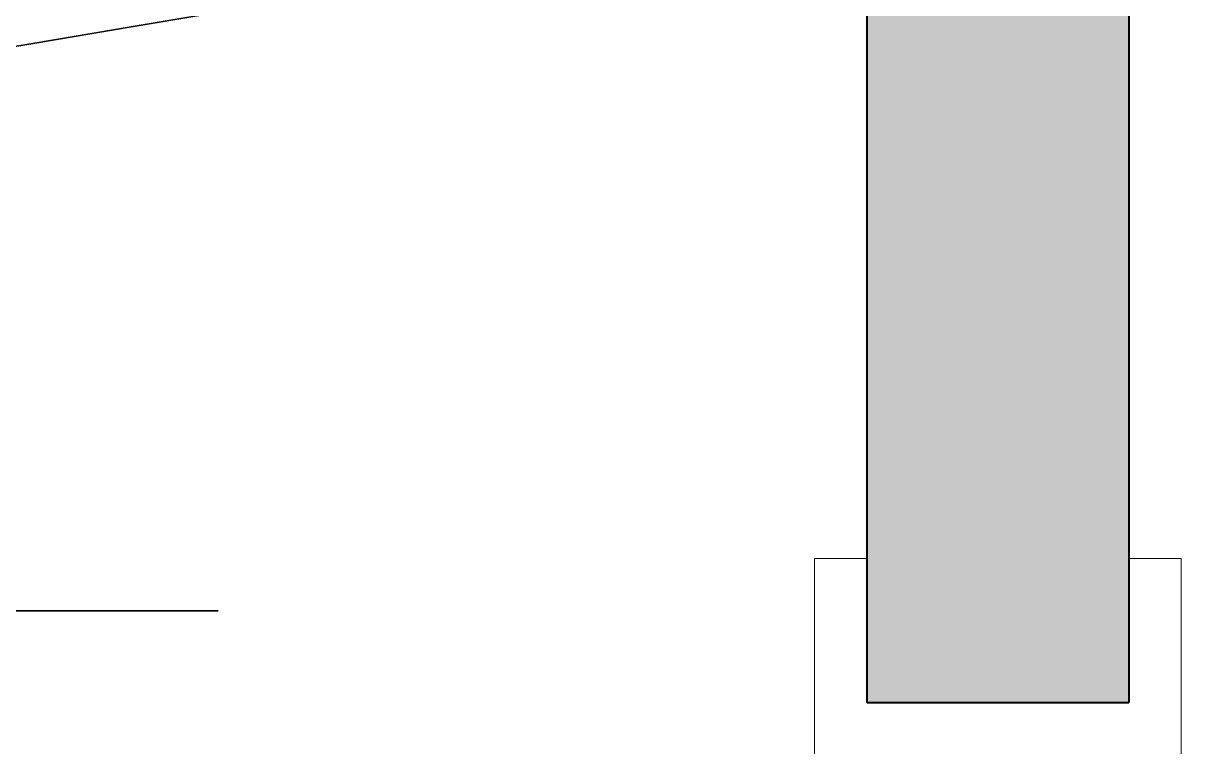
# Model space of a CAD drawing. Header units: millimetres. Extents: x 898 to 1196, y 229 to 443.
# Drawn here: x 1169.2914 to 1169.7383, y 409.3823 to 409.6585 of the extents above; entities that cross this region are included whole.
import ezdxf

# ---------------------------------------------------------------- set-up
doc = ezdxf.new("R2010")
doc.units = ezdxf.units.MM
doc.layers.get('0').update_dxf_attribs({"color": 41})
doc.layers.get('DEFPOINTS').update_dxf_attribs({"color": 53})
for name, color, linetype, lineweight in [('AN-Textes', 5, 'Continuous', 13), ('COMMANDE CH SOL', 20, 'Continuous', 35), ('p hachure', 253, 'Continuous', 15), ('p menuiserie', 5, 'Continuous', 20), ('p mur', 7, 'Continuous', 40)]:
    doc.layers.add(name, color=color, linetype=linetype, lineweight=lineweight)
doc.dimstyles.new('ISO-25', dxfattribs={"dimtxt": 2.5, "dimasz": 2.5, "dimexe": 1.25, "dimexo": 0.625, "dimtad": 1, "dimtxsty": 'Standard', "dimcen": 2.5, "dimadec": 0, "dimazin": 0, "dimtfac": 1, "dimtmove": 0, "dimatfit": 3, "dimfxl": 1, "dimarcsym": 0})

# ---------------------------------------------------------------- blocks, each defined once
blk = doc.blocks.new('*D93')
at = {"layer": 'DEFPOINTS', "color": 0, "transparency": 16777216}
for p in [(-0.375, 0.04), (0.425, 0.04), (-0.375, -0.0023)]:
    blk.add_point(p, dxfattribs=at)
at = {"layer": 'AN-Textes', "color": 0, "transparency": 16777216, "insert": (0.025, -0.05897), "char_height": 0.08, "attachment_point": 5}
blk.add_mtext('P 0,80', dxfattribs=at)
blk = doc.blocks.new('_None')
blk = doc.blocks.new('*U92')
for p, q in [((-0.43, 0.015), (-0.375, 0.015)), ((-0.375, -0.085), (-0.375, 0.015)), ((-0.43, -0.085), (-0.375, -0.085))]:
    blk.add_line(p, q)
blk.add_lwpolyline([(-0.43, 0.015), (-0.43, 0.035), (-0.36, 0.035), (-0.36, 0.035), (-0.35, 0.035), (-0.35, 0), (-0.34, 0), (-0.34, -0.05), (-0.34, -0.05), (-0.34, -0.085), (-0.34, -0.085), (-0.34, -0.105), (-0.43, -0.105), (-0.43, -0.085)])
at = {"layer": 'AN-Textes'}
dim = blk.add_linear_dim(base=(-0.375, -0.0023), p1=(0.425, 0.04), p2=(-0.375, 0.04), angle=180, text='P <>', dimstyle='ISO-25', override={"dimtxt": 0.08, "dimasz": 0.02, "dimexe": 0.6, "dimexo": 0, "dimgap": 0.01, "dimtad": 2, "dimjust": 0, "dimzin": 0, "dimblk1": 'None', "dimblk2": 'None', "dimsah": 1, "dimse1": 1, "dimse2": 1, "dimsd1": 1, "dimsd2": 1, "dimtix": 1, "dimtmove": 2}, dxfattribs=at)
dim.commit()
dim.dimension.update_dxf_attribs({"geometry": '*D93', "text_midpoint": (0.025, -0.05897)})

msp = doc.modelspace()

# ---------------------------------------------------------------- hatches: boundary and pattern name
at = {"layer": 'p hachure', "transparency": 33554559}
h = msp.add_hatch(color=256, dxfattribs=at)
h.dxf.hatch_style = 1
h.paths.add_polyline_path([(1172.91347, 408.8491), (1172.91347, 408.7991), (1172.96347, 408.7991), (1172.96347, 410.3491), (1169.61347, 410.3491), (1169.61347, 409.3991), (1169.71347, 409.3991), (1169.71347, 409.9991), (1172.61347, 409.9991), (1172.61347, 409.4991), (1172.41347, 409.4991), (1172.41347, 408.7991), (1172.86347, 408.7991), (1172.86347, 408.8491)])

# ---------------------------------------------------------------- linework, layer by layer
at = {"layer": 'COMMANDE CH SOL', "color": 0}
msp.add_line((1168.8345, 409.43416), (1169.36579, 409.43416), dxfattribs=at)
at = {"layer": 'COMMANDE CH SOL', "color": 1}
for points in [[(1159.85, 410.55), (1162.16103, 408.94921), (1164.69506, 409.29054), (1167.38119, 409.33982), (1168.2887, 409.48188), (1169.59606, 409.70123)], [(1169.71427, 407.72557), (1169.0357, 408.32772), (1166.78302, 409.15302), (1165.0182, 409.05838), (1162.42693, 408.90351), (1161.35, 409.35), (1159.85, 410.3)]]:
    msp.add_open_spline(points, degree=3, dxfattribs=at)
at = {"layer": 'p mur'}
for p, q in [((1169.61347, 410.3491), (1169.61347, 409.3991)), ((1169.71347, 409.9991), (1169.71347, 409.3991)), ((1169.61347, 409.3991), (1169.71347, 409.3991))]:
    msp.add_line(p, q, dxfattribs=at)

# ---------------------------------------------------------------- block references
at = {"layer": 'p menuiserie', "rotation": 269.9999999979156}
msp.add_blockref('*U92', (1169.69847, 409.0241), dxfattribs=at)

doc.saveas('drawing.dxf')
